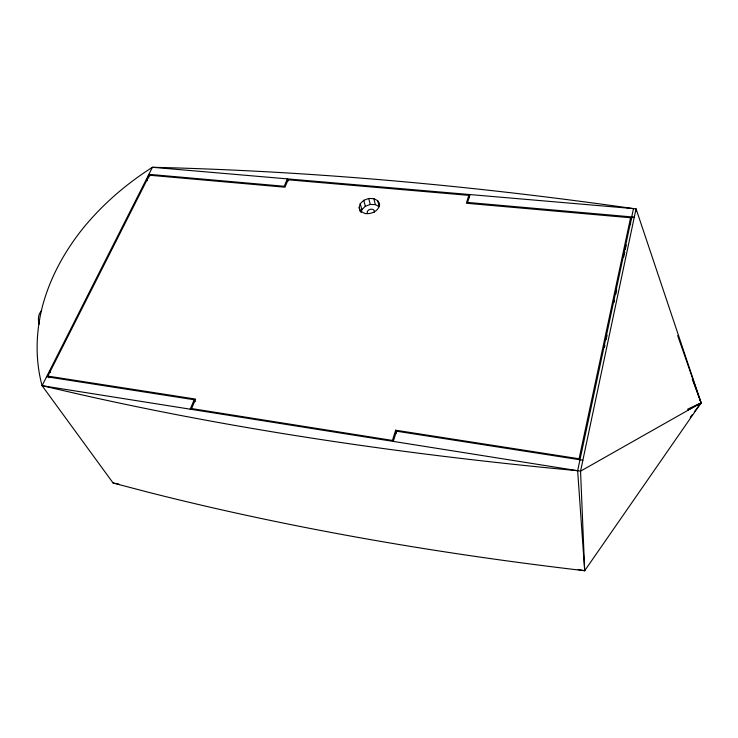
<?xml version="1.0" encoding="UTF-8"?>
<svg xmlns="http://www.w3.org/2000/svg" width="738" height="738" viewBox="0 0 738 738"><rect width="100%" height="100%" fill="white"/><g stroke="black" fill="none" stroke-linecap="round" stroke-linejoin="round"><path stroke-width="1.11" d="M630.566 224.73L630.584 217.756L466.361 203.236L468.824 195.358L288.097 179.795L284.969 187.203L149.39 175.21L47.859 376.103L49.022 377.736M631.71 218.9L631.719 216.907M635.99 211.114L636.055 208.826L152.443 167.286C126.502 183.707 103.016 203.965 83.514 227.71A244.499 185.109 -21.5 0 0 42.905 304.619C35.793 331.048 34.935 359.166 42.075 385.679L113.117 483.021L146.678 491.831A2196.537 838.423 -5.5 0 0 584.69 570.714L701.1 402.856L636.055 208.826L580.548 471.167L584.69 570.714L577.882 569.45M604.431 347.552L604.911 345.301M606.11 339.664L607.07 335.153M614.025 302.479L614.496 300.228M615.695 294.591L616.654 290.089M623.61 257.414L624.809 251.778M625.289 249.527L626.248 245.016M630.584 217.756L579.09 458.768L395.642 430.217L392.459 440.438L191.622 408.566L195.616 399.101L47.859 376.103M577.642 470.706L633.49 208.605C474.082 185.884 313.447 171.068 152.443 167.286L42.075 385.679L79.27 394.267A2517.761 837.944 -6.4 0 0 577.642 470.706L584.69 570.714M361.03 212.599L361.86 209.62L365.347 206.271L370.282 204.444L375.365 204.611L379.258 206.741L377.736 200.754L373.834 198.633L368.714 198.467L363.751 200.312L360.245 203.67L359.129 207.655L360.218 211.612M42.075 385.679L393.28 441.407L396.454 431.186L582.863 460.226M470.041 194.564L467.597 202.443L634.293 217.138M190.183 409.221L194.177 399.756L46.586 376.749M690.205 417.431L692.253 414.691M694.292 411.961L701.1 402.856L677.678 335.578M688.047 410.024L701.1 402.856L692.281 379.212M687.641 409.184L701.1 402.856L580.548 471.167L393.28 441.407M113.117 483.021L118.781 484.073M49.409 370.919L50.571 372.552M377.736 200.754L379.673 204.887M194.177 399.756L195.219 401.647M146.548 178.928L147.416 180.736M147.941 176.179L148.799 177.987M149.731 176.151L148.873 174.343L284.241 186.271L287.368 178.873L288.106 181.059M359.129 207.655L360.725 211.216L364.618 213.383C370.956 214.887 380.66 210.45 379.166 202.904M395.642 430.217L396.546 433.169M360.245 203.67L361.86 209.62M363.751 200.312L365.347 206.271M368.714 198.467L370.282 204.444M373.834 198.633L375.365 204.611M468.824 195.358L469.184 197.627M39.28 324.12A57.463 25.461 25.1 0 1 41.586 310.68M367.496 213.466A3.69 2.694 -15.5 0 1 370.577 209.251A3.69 2.694 -15.5 0 1 374.304 212.267"/></g></svg>
